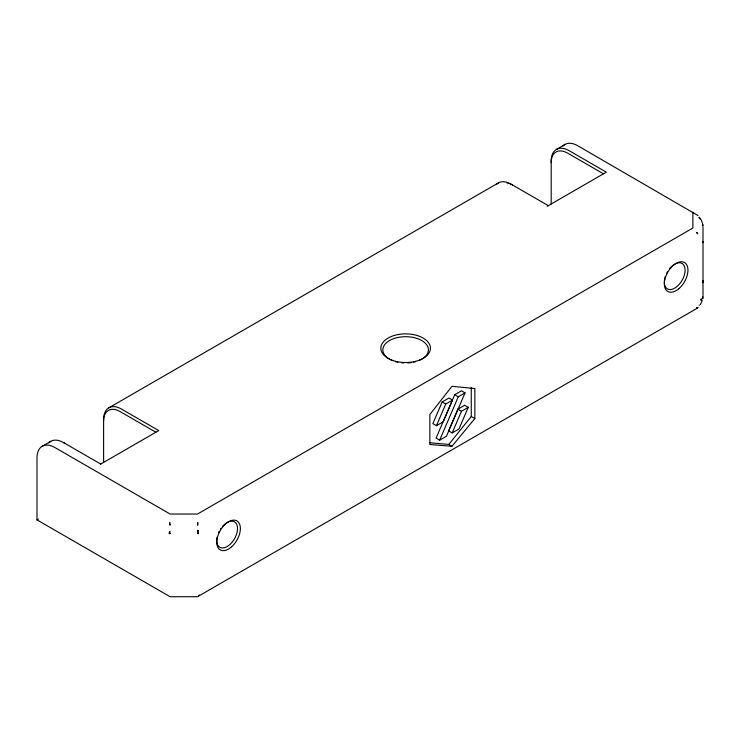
<?xml version="1.0" encoding="UTF-8"?>
<svg xmlns="http://www.w3.org/2000/svg" width="740" height="740" viewBox="0 0 740 740"><rect width="100%" height="100%" fill="white"/><g stroke="black" fill="none" stroke-linecap="round" stroke-linejoin="round"><path stroke-width="1.11" d="M699.134 305.333L699.328 305.093M702.297 300.431L700.318 304.686M442.159 401.968L432.872 423.632L436.452 425.694L443.242 421.782L452.529 400.109L448.949 398.046L442.159 401.968L445.739 404.031L452.529 400.109M436.452 425.694L445.739 404.031M454.665 394.744L436.101 438.08L439.68 440.143L446.461 436.23L465.035 392.894L461.455 390.822L454.665 394.744L458.245 396.816L465.035 392.894M439.68 440.143L458.245 396.816M457.884 409.192L448.607 430.856L452.186 432.928L458.967 429.006L468.254 407.342L464.674 405.27L457.884 409.192L461.464 411.255L468.254 407.342M452.186 432.928L461.464 411.255M696.812 308.136L697.829 307.396L696.507 308.515L697.829 307.396M199.143 595.247L198.597 595.635L199.532 595.163M696.747 232.397L697.746 233.581M696.608 232.564L697.57 233.803M429.653 442.742L448.773 444.444L471.269 416.463L471.269 387.621M474.849 418.526L451.974 446.294L429.857 444.509L429.857 414.511L451.974 386.308L474.849 388.537L474.849 418.526L471.269 416.463M696.673 308.33L697.654 307.646M42.245 446.276L50.838 441.308M108.845 407.823L498.418 182.9M556.424 149.415L565.018 144.448M100.603 464.147L158.739 430.578L121.499 409.072A25.317 14.615 60 0 0 103.6 419.414L103.6 462.417M547.184 206.312L606.319 172.17L569.088 150.664A25.317 14.615 60 0 0 551.18 161.006L551.18 204M695.841 309.024L197.515 596.727L170.098 596.727L37 519.887L38.545 518.99M603.461 173.817L567.654 153.152A23.291 13.45 60 0 0 551.18 162.661M548.312 205.655L511.081 184.158A25.317 14.615 60 0 0 496.411 184.501M448.773 444.444L451.974 446.294M155.881 432.225L120.074 411.56A23.291 13.45 60 0 0 103.6 421.069M48.831 442.918A25.317 14.615 60 0 1 63.501 442.566L100.733 464.063M697.996 215.534L577.681 145.706A25.317 14.615 60 0 0 563.01 146.058M701.168 219.725L702.602 223.758M703 227.328L703 295.611M692.871 212.214L692.871 228.04L197.515 514.032L170.098 514.032L54.899 447.524A25.317 14.615 60 0 0 37 457.866L37 519.887M672.022 266.123A14.689 8.482 -60 0 1 685.055 269.129A14.689 8.482 -60 0 1 673.807 288.618A14.689 8.482 -60 0 1 664.687 278.841M664.955 277.685A14.689 8.482 -60 0 1 665.306 276.519M666.759 273.032A14.689 8.482 -60 0 1 667.369 271.913M669.524 268.768A14.689 8.482 -60 0 1 671.162 266.937M222.74 526.223A14.689 8.482 -60 0 1 237.3 526.26A14.689 8.482 -60 0 1 226.829 546.721A14.689 8.482 -60 0 1 217.107 537.249M218.624 532.596A14.689 8.482 -60 0 1 219.179 531.44M220.455 529.23A14.689 8.482 -60 0 1 221.177 528.175M392.561 360.63A22.783 13.154 0 0 1 388.602 341.103A22.783 13.154 0 0 1 422.651 341.103A22.783 13.154 0 0 1 418.701 360.63M415.26 361.777A22.783 13.154 0 0 1 413.42 362.212M411.523 362.554A22.783 13.154 0 0 1 407.611 362.952M403.642 362.952A22.783 13.154 0 0 1 401.672 362.804M397.833 362.212A22.783 13.154 0 0 1 396.002 361.777M506.872 182.882A23.291 13.45 60 0 1 508.251 183.169M509.647 183.622A23.291 13.45 60 0 1 512.505 184.982M63.492 442.64A23.291 13.45 60 0 1 64.926 443.389M170.098 524.632L170.098 525.159L169.478 524.623L170.098 524.632M170.098 523.051L169.553 523.032L170.098 523.051M197.515 530.321L198.265 530.802L197.515 530.321M197.515 524.632L197.515 525.159L198.079 524.623L197.515 524.632M197.515 523.051L198.006 523.032L197.515 523.051M702.917 241.721L702.908 242.322L702.917 241.721M701.168 298.969L701.113 300.246L701.168 298.969M702.713 281.875L702.686 282.652L702.713 281.875M702.843 296.629L702.787 297.924L702.87 296.527M702.917 297.055L702.917 297.055M702.436 239.298L702.436 239.298M702.75 240.574L702.75 240.574M702.75 298.202L702.713 298.701L702.75 298.202M702.935 281.08L702.898 280.58L702.935 281.08M702.713 224.248L702.75 224.747L702.713 224.248M170.098 531.949L169.238 532.245L170.098 531.949M170.098 533.512L169.22 533.642L170.098 533.512M198.292 532.254L197.515 531.949L198.292 532.254M198.302 533.651L197.515 533.512L198.302 533.651M699.328 217.847L699.106 217.292L699.328 217.847M700.271 219.068L699.985 218.328L700.271 219.068M702.935 226.033L702.898 225.524L702.935 226.033M679.2 288.387A16.715 9.648 -60 0 0 684.5 262.506A16.715 9.648 -60 0 0 664.733 280.035A16.715 9.648 -60 0 0 679.2 288.387M231.62 546.795A16.715 9.648 -60 0 0 236.92 520.914A16.715 9.648 -60 0 0 217.153 538.442A16.715 9.648 -60 0 0 231.62 546.795M391.395 359.927A24.809 14.328 0 0 0 430.347 349.447A24.809 14.328 0 0 0 395.142 335.211A24.809 14.328 0 0 0 391.395 359.927"/></g></svg>
